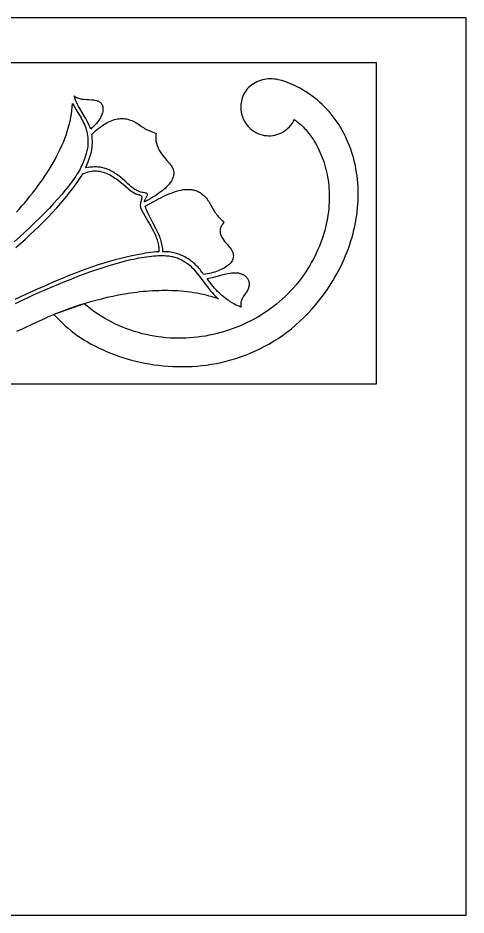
# Model space of a CAD drawing. Extents: x 0 to 200, y 0 to 200.
# Drawn here: x 100 to 200, y 0.1 to 200.1 of the extents above; entities that cross this region are included whole.
import ezdxf

# ---------------------------------------------------------------- set-up
doc = ezdxf.new("R2010")
doc.units = 0
doc.layers.add('LAYER_1', color=18, linetype='CONTINUOUS')

msp = doc.modelspace()

# ---------------------------------------------------------------- linework, layer by layer
at = {"layer": 'LAYER_1'}
for points in [[(0.01, 0.14), (200.01, 0.14), (200.01, 200.14), (0.01, 200.14)], [(20.01, 10.14), (92.62, 10.14), (92.62, 118.56), (180.01, 118.56), (180.01, 190.14), (20.01, 190.14)], [(108.03, 134), (109.93, 132.1), (110.55, 131.53), (111.19, 130.97), (111.85, 130.42), (112.54, 129.89), (113.26, 129.37), (113.99, 128.87), (114.75, 128.38), (115.53, 127.91), (116.34, 127.45), (117.16, 127.01), (118, 126.59), (118.86, 126.19), (119.74, 125.8), (120.63, 125.43), (121.54, 125.08), (122.47, 124.75), (123.41, 124.44), (124.37, 124.14), (125.34, 123.87), (126.32, 123.62), (127.32, 123.39), (128.32, 123.19), (129.34, 123), (130.37, 122.84), (131.4, 122.71), (132.45, 122.59), (133.5, 122.51), (134.56, 122.44), (135.63, 122.41), (136.7, 122.4), (137.78, 122.42), (138.86, 122.46), (139.94, 122.54), (141.03, 122.64), (142.11, 122.77), (143.2, 122.93), (144.29, 123.13), (145.38, 123.35), (146.46, 123.61), (147.55, 123.9), (148.63, 124.22), (149.7, 124.57), (150.78, 124.96), (151.84, 125.39), (152.9, 125.85), (153.95, 126.35), (154.99, 126.88), (156.03, 127.45), (157.05, 128.05), (158.06, 128.7), (159.06, 129.38), (160.04, 130.1), (161.02, 130.87), (161.97, 131.67), (162.91, 132.51), (163.84, 133.39), (164.74, 134.32), (165.63, 135.28), (166.5, 136.29), (167.35, 137.34), (168.18, 138.43), (168.98, 139.56), (169.76, 140.74), (170.26, 141.53), (170.73, 142.32), (171.19, 143.12), (171.62, 143.92), (172.03, 144.72), (172.42, 145.53), (172.78, 146.34), (173.13, 147.15), (173.46, 147.97), (173.77, 148.78), (174.05, 149.6), (174.32, 150.42), (174.56, 151.24), (174.79, 152.06), (174.99, 152.88), (175.18, 153.7), (175.34, 154.52), (175.49, 155.34), (175.61, 156.16), (175.72, 156.97), (175.8, 157.78), (175.87, 158.59), (175.91, 159.4), (175.94, 160.2), (175.94, 161), (175.93, 161.8), (175.9, 162.59), (175.85, 163.38), (175.77, 164.16), (175.68, 164.93), (175.57, 165.7), (175.44, 166.47), (175.3, 167.23), (175.13, 167.98), (174.94, 168.72), (174.74, 169.45), (174.51, 170.18), (174.27, 170.9), (174.01, 171.61), (173.73, 172.31), (173.43, 173), (173.11, 173.68), (172.78, 174.34), (172.42, 175), (172.05, 175.65), (171.66, 176.28), (171.25, 176.91), (170.82, 177.52), (170.38, 178.11), (169.91, 178.69), (169.43, 179.26), (168.93, 179.82), (168.41, 180.36), (167.88, 180.88), (167.33, 181.39), (166.76, 181.88), (166.17, 182.35), (165.57, 182.81), (164.95, 183.25), (164.31, 183.67), (163.66, 184.07), (162.99, 184.46), (162.3, 184.82), (161.59, 185.17), (160.71, 185.56), (159.82, 185.9), (158.93, 186.17), (158.07, 186.38), (157.61, 186.46), (157.18, 186.51), (156.74, 186.55), (156.3, 186.56), (155.87, 186.55), (155.43, 186.52), (155, 186.45), (154.58, 186.35), (154.13, 186.22), (153.71, 186.06), (153.3, 185.89), (152.91, 185.69), (152.54, 185.47), (152.19, 185.22), (151.86, 184.96), (151.55, 184.68), (151.27, 184.39), (151, 184.08), (150.77, 183.75), (150.56, 183.42), (150.37, 183.07), (150.2, 182.72), (150.07, 182.36), (149.95, 181.99), (149.86, 181.62), (149.79, 181.25), (149.75, 180.88), (149.72, 180.48), (149.74, 179.76), (149.85, 179.03), (150.03, 178.31), (150.3, 177.62), (150.63, 176.98), (150.85, 176.64), (151.07, 176.32), (151.42, 175.91), (151.8, 175.52), (152.2, 175.18), (152.62, 174.87), (153.07, 174.6), (153.53, 174.38), (153.99, 174.2), (154.47, 174.06), (154.95, 173.96), (155.44, 173.9), (155.92, 173.88), (156.4, 173.89), (156.87, 173.94), (157.34, 174.03), (157.8, 174.15), (158.25, 174.31), (158.68, 174.49), (159.11, 174.71), (159.51, 174.96), (159.9, 175.25), (160.27, 175.56), (160.62, 175.9), (160.94, 176.27), (161.24, 176.67), (161.5, 177.1), (161.72, 177.52), (161.83, 177.44), (162.2, 177.16), (162.56, 176.86), (162.92, 176.55), (163.28, 176.23), (163.62, 175.89), (163.96, 175.53), (164.3, 175.17), (164.62, 174.78), (164.94, 174.39), (165.25, 173.98), (165.55, 173.55), (165.85, 173.12), (166.13, 172.67), (166.41, 172.21), (166.67, 171.73), (166.93, 171.25), (167.17, 170.75), (167.41, 170.25), (167.63, 169.73), (167.85, 169.2), (168.05, 168.66), (168.24, 168.11), (168.41, 167.55), (168.58, 166.98), (168.73, 166.41), (168.87, 165.82), (168.99, 165.23), (169.1, 164.63), (169.2, 164.02), (169.29, 163.4), (169.36, 162.78), (169.41, 162.14), (169.45, 161.51), (169.47, 160.86), (169.48, 160.21), (169.47, 159.56), (169.45, 158.9), (169.41, 158.23), (169.35, 157.56), (169.28, 156.89), (169.19, 156.21), (169.08, 155.52), (168.95, 154.84), (168.81, 154.15), (168.65, 153.45), (168.46, 152.76), (168.26, 152.06), (168.04, 151.36), (167.8, 150.65), (167.54, 149.95), (167.27, 149.24), (166.96, 148.54), (166.64, 147.83), (166.3, 147.12), (165.94, 146.41), (165.55, 145.7), (165.15, 144.99), (164.72, 144.28), (164.23, 143.53), (163.73, 142.79), (163.2, 142.07), (162.66, 141.36), (162.1, 140.68), (161.52, 140.01), (160.92, 139.36), (160.31, 138.72), (159.68, 138.1), (159.04, 137.51), (158.38, 136.93), (157.7, 136.36), (157.01, 135.82), (156.31, 135.29), (155.59, 134.79), (154.86, 134.3), (154.12, 133.83), (153.36, 133.38), (152.6, 132.95), (151.82, 132.54), (151.04, 132.16), (150.24, 131.79), (149.43, 131.44), (148.62, 131.11), (147.79, 130.8), (146.96, 130.51), (146.12, 130.24), (145.28, 130), (144.43, 129.77), (143.57, 129.57), (142.71, 129.39), (141.84, 129.23), (140.97, 129.09), (140.1, 128.98), (139.22, 128.88), (138.34, 128.81), (137.46, 128.76), (136.57, 128.74), (135.69, 128.73), (134.8, 128.75), (133.92, 128.79), (133.03, 128.86), (132.15, 128.95), (131.27, 129.06), (130.39, 129.2), (129.51, 129.36), (128.64, 129.54), (127.76, 129.75), (126.9, 129.98), (126.03, 130.24), (125.18, 130.52), (124.32, 130.83), (123.48, 131.16), (122.64, 131.51), (121.8, 131.9), (120.98, 132.3), (120.16, 132.73), (119.35, 133.19), (118.55, 133.68), (117.76, 134.19), (116.97, 134.72), (116.2, 135.29), (115.44, 135.88), (114.78, 136.42)], [(116.44, 181.91), (116.84, 181.87), (117.2, 181.81), (117.53, 181.73), (117.68, 181.68), (117.82, 181.63), (117.95, 181.57), (118.07, 181.51), (118.18, 181.44), (118.29, 181.37), (118.39, 181.29), (118.48, 181.21), (118.56, 181.12), (118.63, 181.03), (118.7, 180.94), (118.76, 180.84), (118.81, 180.74), (118.86, 180.64), (118.93, 180.43), (118.97, 180.2), (118.99, 179.97), (118.99, 179.72), (118.96, 179.47), (118.92, 179.21), (118.85, 178.95), (118.76, 178.69), (118.66, 178.42), (118.53, 178.16), (118.4, 177.89), (118.25, 177.63), (118.08, 177.37), (117.91, 177.11), (117.72, 176.86), (117.53, 176.62), (117.33, 176.38), (117.12, 176.16), (116.9, 175.94), (116.68, 175.74), (116.46, 175.55), (116.24, 175.38), (116.06, 175.87), (115.86, 176.35), (115.64, 176.82), (115.4, 177.28), (115.15, 177.73), (114.88, 178.18), (114.34, 179.07), (113.8, 179.96), (113.55, 180.41), (113.31, 180.87), (113.08, 181.33), (112.88, 181.8), (112.78, 182.04), (112.7, 182.29), (112.62, 182.53), (112.55, 182.78), (112.72, 182.64), (112.91, 182.51), (113.11, 182.41), (113.33, 182.31), (113.55, 182.24), (113.79, 182.17), (114.04, 182.12), (114.29, 182.07), (114.82, 182.01), (115.36, 181.97), (115.9, 181.94)], [(127.5, 176.04), (127.74, 175.86), (128, 175.69), (128.27, 175.53), (128.54, 175.38), (129.1, 175.11), (129.63, 174.88), (130.1, 174.69), (130.48, 174.55), (130.84, 174.42), (130.8, 174.16), (130.77, 173.91), (130.75, 173.65), (130.75, 173.41), (130.76, 173.16), (130.78, 172.92), (130.81, 172.68), (130.85, 172.45), (130.9, 172.22), (130.97, 171.99), (131.04, 171.77), (131.12, 171.55), (131.21, 171.33), (131.31, 171.11), (131.53, 170.69), (131.78, 170.28), (132.05, 169.87), (132.34, 169.48), (132.64, 169.09), (132.95, 168.71), (133.27, 168.33), (133.92, 167.6), (134.08, 167.4), (134.22, 167.21), (134.35, 167.01), (134.46, 166.82), (134.55, 166.62), (134.62, 166.43), (134.68, 166.23), (134.73, 166.04), (134.76, 165.85), (134.77, 165.66), (134.77, 165.47), (134.76, 165.28), (134.73, 165.09), (134.7, 164.9), (134.65, 164.71), (134.59, 164.53), (134.52, 164.35), (134.43, 164.16), (134.34, 163.98), (134.24, 163.81), (134.13, 163.63), (134.01, 163.46), (133.75, 163.11), (133.47, 162.78), (133.16, 162.46), (132.83, 162.14), (132.49, 161.84), (132.13, 161.55), (131.77, 161.27), (131.41, 161.01), (131.05, 160.76), (130.69, 160.52), (130.34, 160.3), (129.69, 159.91), (129.13, 159.6), (128.68, 159.36), (128.39, 159.21), (128.27, 159.14), (128.26, 159.27), (128.27, 159.39), (128.29, 159.5), (128.33, 159.62), (128.38, 159.73), (128.44, 159.84), (128.59, 160.08), (128.78, 160.4), (128.85, 160.53), (128.89, 160.64), (128.92, 160.74), (128.92, 160.82), (128.91, 160.89), (128.88, 160.94), (128.82, 160.99), (128.75, 161.03), (128.67, 161.06), (128.56, 161.09), (128.29, 161.14), (127.96, 161.2), (127.7, 161.25), (127.46, 161.31), (127.22, 161.39), (126.99, 161.48), (126.76, 161.57), (126.54, 161.68), (126.32, 161.8), (126.11, 161.93), (125.91, 162.06), (125.7, 162.21), (125.31, 162.51), (124.93, 162.84), (124.56, 163.19), (123.88, 163.81), (123.24, 164.36), (122.93, 164.62), (122.63, 164.86), (122.33, 165.08), (122.03, 165.29), (121.74, 165.49), (121.46, 165.67), (121.17, 165.84), (120.89, 166), (120.61, 166.14), (120.34, 166.27), (120.06, 166.39), (119.79, 166.49), (119.51, 166.59), (119.24, 166.67), (118.96, 166.74), (118.69, 166.79), (118.41, 166.84), (118.13, 166.88), (117.85, 166.9), (117.56, 166.92), (117.27, 166.92), (116.97, 166.92), (116.67, 166.9), (116.37, 166.88), (116.06, 166.84), (115.74, 166.8), (115.08, 166.69), (115.29, 167.13), (115.49, 167.58), (115.67, 168.03), (115.85, 168.48), (116.01, 168.94), (116.15, 169.4), (116.28, 169.86), (116.39, 170.33), (116.48, 170.8), (116.56, 171.27), (116.6, 171.75), (116.63, 172.23), (116.63, 172.71), (116.61, 173.19), (116.56, 173.68), (116.48, 174.16), (116.91, 174.58), (117.33, 174.96), (117.75, 175.32), (118.15, 175.65), (118.55, 175.95), (118.95, 176.23), (119.34, 176.48), (119.72, 176.71), (120.09, 176.91), (120.46, 177.09), (120.83, 177.24), (121.19, 177.37), (121.54, 177.48), (121.89, 177.57), (122.24, 177.63), (122.57, 177.68), (122.91, 177.7), (123.24, 177.71), (123.57, 177.7), (123.89, 177.67), (124.21, 177.62), (124.52, 177.55), (124.83, 177.46), (125.14, 177.36), (125.44, 177.25), (125.74, 177.12), (126.04, 176.97), (126.34, 176.81), (126.63, 176.63), (126.92, 176.45), (127.21, 176.25)], [(143.07, 158.38), (143.35, 157.86), (143.65, 157.35), (143.98, 156.84), (144.15, 156.6), (144.33, 156.36), (144.51, 156.12), (144.71, 155.89), (144.91, 155.66), (145.12, 155.43), (145.34, 155.22), (145.57, 155), (145.8, 154.8), (146.05, 154.6), (145.89, 154.43), (145.75, 154.26), (145.62, 154.1), (145.51, 153.94), (145.41, 153.77), (145.32, 153.61), (145.25, 153.45), (145.19, 153.29), (145.15, 153.14), (145.12, 152.98), (145.1, 152.82), (145.09, 152.66), (145.1, 152.5), (145.12, 152.35), (145.15, 152.19), (145.19, 152.03), (145.24, 151.87), (145.3, 151.7), (145.37, 151.54), (145.45, 151.38), (145.64, 151.04), (145.87, 150.7), (146.13, 150.34), (146.42, 149.98), (146.75, 149.6), (147.09, 149.2), (147.35, 148.9), (147.56, 148.61), (147.73, 148.32), (147.87, 148.03), (147.93, 147.9), (147.97, 147.76), (148.01, 147.62), (148.04, 147.49), (148.06, 147.35), (148.08, 147.22), (148.08, 147.09), (148.08, 146.96), (148.07, 146.83), (148.05, 146.71), (147.99, 146.46), (147.9, 146.22), (147.79, 145.99), (147.65, 145.76), (147.48, 145.54), (147.29, 145.33), (147.07, 145.12), (146.84, 144.93), (146.58, 144.73), (146.3, 144.55), (146.01, 144.38), (145.69, 144.21), (145.37, 144.05), (145.02, 143.9), (144.66, 143.75), (144.29, 143.62), (143.91, 143.49), (143.52, 143.37), (143.12, 143.27), (142.71, 143.16), (142.3, 143.07), (141.87, 142.99), (141.45, 142.92), (141.26, 143.21), (141.06, 143.49), (140.85, 143.77), (140.64, 144.04), (140.42, 144.31), (140.19, 144.57), (139.95, 144.82), (139.71, 145.06), (139.46, 145.29), (139.21, 145.52), (138.95, 145.74), (138.68, 145.94), (138.41, 146.14), (138.13, 146.34), (137.84, 146.52), (137.55, 146.69), (137.26, 146.85), (136.96, 147.01), (136.66, 147.15), (136.35, 147.29), (136.03, 147.41), (135.72, 147.52), (135.39, 147.62), (135.07, 147.72), (134.74, 147.8), (134.4, 147.86), (134.07, 147.92), (133.73, 147.97), (133.39, 148), (133.04, 148.02), (132.69, 148.03), (132.34, 148.03), (132.33, 148.38), (132.31, 148.73), (132.27, 149.07), (132.22, 149.41), (132.15, 149.74), (132.07, 150.07), (131.98, 150.4), (131.88, 150.72), (131.77, 151.04), (131.65, 151.36), (131.39, 151.99), (131.1, 152.61), (130.79, 153.22), (130.14, 154.43), (129.82, 155.04), (129.5, 155.65), (129.19, 156.26), (128.91, 156.88), (128.77, 157.19), (128.65, 157.51), (128.53, 157.83), (128.42, 158.15), (129.39, 158.69), (130.37, 159.24), (131.38, 159.79), (131.88, 160.05), (132.39, 160.3), (132.89, 160.55), (133.4, 160.78), (133.9, 160.99), (134.41, 161.19), (134.91, 161.37), (135.41, 161.53), (135.91, 161.67), (136.4, 161.78), (136.88, 161.86), (137.12, 161.89), (137.36, 161.91), (137.6, 161.93), (137.84, 161.93), (138.07, 161.93), (138.3, 161.92), (138.53, 161.9), (138.76, 161.87), (138.99, 161.83), (139.21, 161.79), (139.43, 161.73), (139.65, 161.66), (139.87, 161.58), (140.08, 161.49), (140.29, 161.39), (140.5, 161.28), (140.71, 161.16), (140.91, 161.02), (141.11, 160.88), (141.3, 160.72), (141.5, 160.54), (141.69, 160.36), (141.87, 160.16), (142.05, 159.95), (142.23, 159.72), (142.41, 159.48), (142.58, 159.23), (142.75, 158.96), (142.91, 158.68)], [(150.88, 138.83), (150.62, 138.46), (150.37, 138.09), (150.25, 137.91), (150.15, 137.72), (150.05, 137.53), (149.96, 137.34), (149.88, 137.15), (149.82, 136.96), (149.77, 136.76), (149.74, 136.55), (149.73, 136.35), (149.73, 136.14), (149.76, 135.92), (149.82, 135.7), (149.61, 135.77), (149.39, 135.86), (149.09, 135.98), (148.73, 136.14), (148.31, 136.36), (147.83, 136.62), (147.31, 136.94), (147.04, 137.12), (146.75, 137.31), (146.45, 137.53), (146.15, 137.76), (145.84, 138.01), (145.53, 138.27), (145.21, 138.56), (144.88, 138.86), (144.55, 139.19), (144.22, 139.53), (143.89, 139.9), (143.55, 140.28), (143.22, 140.69), (142.88, 141.13), (142.55, 141.58), (142.21, 142.06), (142.59, 142.12), (142.97, 142.2), (143.73, 142.38), (144.51, 142.59), (145.3, 142.8), (146.09, 143.01), (146.49, 143.1), (146.89, 143.18), (147.28, 143.25), (147.67, 143.3), (148.06, 143.33), (148.45, 143.34), (148.7, 143.34), (148.95, 143.32), (149.19, 143.29), (149.41, 143.24), (149.63, 143.19), (149.84, 143.12), (150.03, 143.05), (150.22, 142.96), (150.4, 142.86), (150.56, 142.75), (150.72, 142.64), (150.86, 142.51), (150.99, 142.38), (151.11, 142.24), (151.21, 142.09), (151.31, 141.94), (151.39, 141.77), (151.45, 141.61), (151.51, 141.43), (151.55, 141.25), (151.57, 141.07), (151.59, 140.88), (151.58, 140.69), (151.57, 140.49), (151.54, 140.29), (151.49, 140.08), (151.43, 139.88), (151.35, 139.67), (151.26, 139.46), (151.15, 139.25), (151.02, 139.04)]]:
    msp.add_lwpolyline(points, close=True, dxfattribs=at)
for points in [[(99.68, 156.82), (100.3, 157.52), (100.91, 158.23), (101.52, 158.94), (102.12, 159.66), (102.7, 160.38), (103.28, 161.1), (103.84, 161.84), (104.39, 162.57), (104.93, 163.32), (105.46, 164.06), (105.97, 164.81), (106.47, 165.56), (106.95, 166.32), (107.41, 167.08), (107.86, 167.84), (108.29, 168.61), (108.7, 169.38), (109.09, 170.15), (109.46, 170.92), (109.81, 171.7), (110.14, 172.47), (110.45, 173.25), (110.74, 174.03), (111, 174.81), (111.24, 175.59), (111.46, 176.37), (111.64, 177.15), (111.81, 177.94), (111.94, 178.72), (112.05, 179.5), (112.13, 180.28), (112.19, 181.06), (112.6, 180.33), (113.03, 179.62), (113.46, 178.92), (113.88, 178.21), (114.09, 177.85), (114.29, 177.49), (114.48, 177.13), (114.66, 176.76), (114.83, 176.38), (114.99, 176), (115.14, 175.61), (115.27, 175.21), (115.38, 174.8), (115.47, 174.38), (115.55, 173.95), (115.6, 173.5), (115.63, 173.04), (115.64, 172.57), (115.62, 172.08), (115.58, 171.57), (115.5, 171.05), (115.4, 170.51), (115.26, 169.95), (115.09, 169.37), (114.89, 168.76), (114.65, 168.14), (114.37, 167.49), (114.05, 166.82), (113.86, 166.45), (113.66, 166.08), (113.43, 165.69), (113.18, 165.29), (112.92, 164.88), (112.64, 164.46), (112.33, 164.03), (112.02, 163.6), (111.68, 163.15), (111.33, 162.7), (110.58, 161.76), (109.77, 160.8), (108.9, 159.81), (107.98, 158.8), (107.02, 157.77), (106, 156.72), (104.95, 155.66), (103.86, 154.59), (102.74, 153.5), (101.58, 152.42), (100.4, 151.33), (99.2, 150.24)], [(99.53, 148.95), (100.6, 149.88), (101.66, 150.82), (102.7, 151.78), (103.74, 152.75), (104.76, 153.73), (105.77, 154.73), (106.76, 155.74), (107.72, 156.76), (108.67, 157.79), (109.59, 158.84), (110.49, 159.9), (110.92, 160.44), (111.35, 160.98), (111.77, 161.52), (112.19, 162.06), (112.6, 162.61), (112.99, 163.16), (113.38, 163.71), (113.76, 164.27), (114.14, 164.83), (114.5, 165.4), (114.9, 165.57), (115.3, 165.72), (115.69, 165.84), (116.07, 165.93), (116.45, 166), (116.83, 166.03), (117.2, 166.05), (117.57, 166.04), (117.93, 166), (118.29, 165.95), (118.65, 165.87), (119, 165.78), (119.34, 165.67), (119.68, 165.54), (120.02, 165.39), (120.36, 165.23), (120.69, 165.06), (121.01, 164.87), (121.34, 164.67), (121.66, 164.46), (121.97, 164.25), (122.29, 164.02), (122.9, 163.55), (123.51, 163.05), (124.1, 162.55), (125.25, 161.54), (125.37, 161.45), (125.54, 161.34), (125.95, 161.12), (126.34, 160.93), (126.49, 160.87), (126.59, 160.84), (126.78, 160.8), (126.96, 160.76), (127.11, 160.71), (127.23, 160.66), (127.34, 160.6), (127.43, 160.54), (127.5, 160.47), (127.55, 160.39), (127.59, 160.32), (127.62, 160.23), (127.63, 160.15), (127.63, 160.05), (127.61, 159.85), (127.56, 159.64), (127.43, 159.16), (127.37, 158.89), (127.33, 158.61), (127.32, 158.47), (127.32, 158.32), (127.33, 158.16), (127.35, 158.01), (127.38, 157.85), (127.43, 157.68), (127.5, 157.52), (127.58, 157.35), (127.94, 156.69), (128.3, 156.06), (129, 154.85), (129.66, 153.7), (129.97, 153.14), (130.25, 152.59), (130.52, 152.04), (130.76, 151.49), (130.86, 151.21), (130.97, 150.93), (131.06, 150.65), (131.14, 150.37), (131.22, 150.09), (131.29, 149.8), (131.35, 149.52), (131.39, 149.22), (131.43, 148.93), (131.46, 148.63), (131.48, 148.33), (131.48, 148.02), (130.89, 147.97), (130.29, 147.91), (129.69, 147.84), (129.09, 147.76), (128.49, 147.67), (127.88, 147.58), (126.66, 147.36), (125.43, 147.12), (124.19, 146.84), (122.95, 146.54), (121.7, 146.21), (120.45, 145.85), (119.19, 145.47), (117.93, 145.07), (116.67, 144.64), (115.41, 144.2), (114.14, 143.74), (112.88, 143.26), (111.62, 142.77), (110.37, 142.26), (109.11, 141.75), (107.87, 141.22), (106.62, 140.68), (105.39, 140.14), (104.16, 139.59), (101.73, 138.47), (99.35, 137.36)], [(99.45, 136.49), (100.77, 137.12), (102.11, 137.75), (103.47, 138.38), (104.84, 139), (106.23, 139.61), (107.63, 140.21), (109.03, 140.8), (110.44, 141.38), (111.85, 141.94), (113.25, 142.49), (114.65, 143.01), (116.04, 143.52), (117.41, 144), (118.77, 144.45), (120.12, 144.88), (121.44, 145.28), (122.73, 145.64), (124, 145.97), (125.23, 146.27), (125.84, 146.4), (126.44, 146.52), (127.02, 146.64), (127.6, 146.74), (128.17, 146.84), (128.72, 146.92), (129.27, 146.99), (129.8, 147.05), (130.33, 147.1), (130.84, 147.13), (131.33, 147.16), (131.82, 147.17), (132.29, 147.17), (132.75, 147.16), (133.06, 147.14), (133.36, 147.12), (133.65, 147.08), (133.94, 147.04), (134.22, 146.99), (134.49, 146.94), (134.75, 146.88), (135.01, 146.81), (135.27, 146.73), (135.51, 146.65), (135.75, 146.56), (135.99, 146.47), (136.44, 146.26), (136.87, 146.03), (137.28, 145.78), (137.67, 145.51), (138.05, 145.23), (138.41, 144.92), (138.75, 144.6), (139.09, 144.27), (139.41, 143.92), (139.72, 143.57), (140.03, 143.2), (140.33, 142.83), (140.92, 142.06), (141.5, 141.27), (142.09, 140.49), (142.69, 139.7), (143.01, 139.32), (143.33, 138.94), (143.66, 138.57), (144.01, 138.2), (144.36, 137.85), (144.74, 137.51), (144.06, 137.73), (143.38, 137.94), (142.69, 138.14), (142, 138.31), (141.31, 138.48), (140.61, 138.63), (139.91, 138.76), (139.21, 138.88), (138.51, 138.98), (137.8, 139.07), (137.1, 139.15), (136.39, 139.22), (135.68, 139.27), (134.97, 139.31), (134.26, 139.34), (133.55, 139.36), (132.84, 139.36), (132.13, 139.36), (131.43, 139.34), (130.72, 139.32), (130.02, 139.28), (129.31, 139.24), (128.61, 139.18), (127.92, 139.12), (127.22, 139.05), (126.53, 138.97), (125.84, 138.88), (125.16, 138.78), (123.81, 138.57), (122.48, 138.33), (121.16, 138.07), (119.88, 137.79), (118.62, 137.48), (117.39, 137.17), (116.19, 136.84), (115.03, 136.49), (113.91, 136.15), (112.83, 135.79), (111.79, 135.44), (110.79, 135.08), (109.84, 134.73), (108.95, 134.38), (108.1, 134.04), (107.32, 133.71), (106.59, 133.4), (105.92, 133.1), (103.42, 131.95), (100.94, 130.79), (99.69, 130.22)]]:
    msp.add_lwpolyline(points, dxfattribs=at)

doc.saveas('drawing.dxf')
